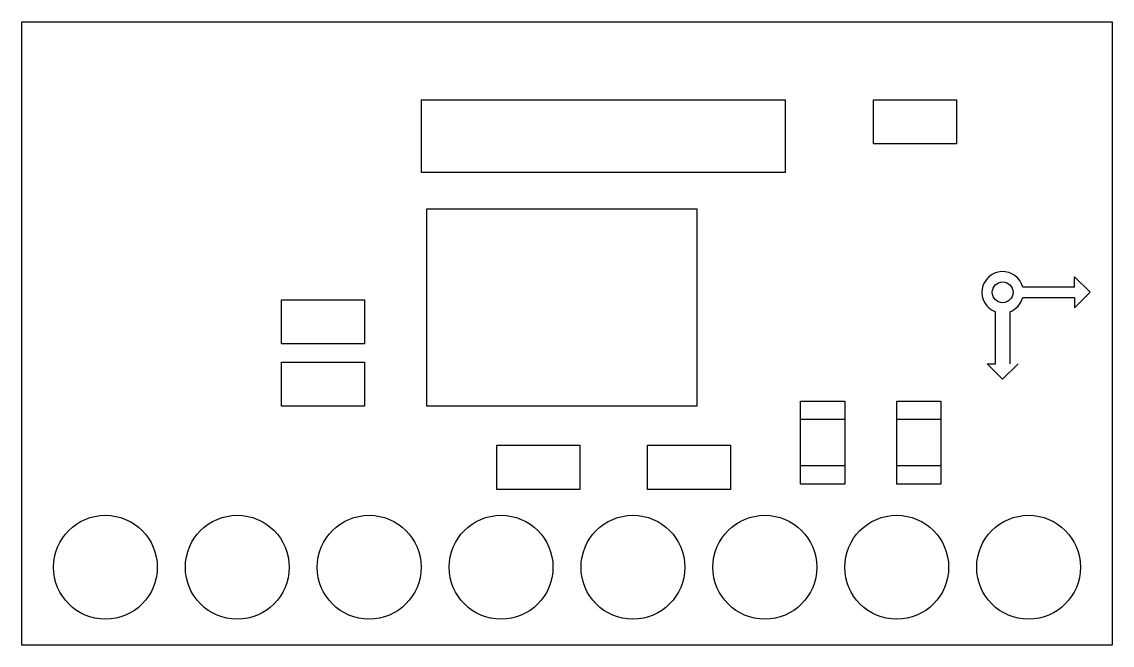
# Model space of a CAD drawing. Header units: millimetres. Extents: x -10.5 to 10.5, y 0 to 12.
import ezdxf

# ---------------------------------------------------------------- set-up
doc = ezdxf.new("R2010")
doc.units = ezdxf.units.MM
doc.layers.get('0').update_dxf_attribs({"linetype": 'CONTINUOUS'})

msp = doc.modelspace()

# ---------------------------------------------------------------- linework, layer by layer
for p, q in [((10.077, 6.793), (9.777, 7.093)), ((9.777, 6.893), (9.777, 7.093)), ((9.777, 6.893), (8.777, 6.893)), ((9.777, 6.493), (10.077, 6.793)), ((8.777, 6.693), (9.777, 6.693)), ((9.777, 6.693), (9.777, 6.493)), ((8.251, 5.418), (8.251, 6.418)), ((8.529, 6.418), (8.529, 5.418)), ((8.09, 5.418), (8.39, 5.118)), ((8.09, 5.418), (8.251, 5.418)), ((8.69, 5.418), (8.39, 5.118))]:
    msp.add_line(p, q)
for points in [[(-10.5, 0), (-10.5, 12), (10.5, 12), (10.5, 0)], [(-2.8, 10.5), (4.2, 10.5), (4.2, 9.1), (-2.8, 9.1)], [(5.9, 9.65), (5.9, 10.5), (7.5, 10.5), (7.5, 9.65)], [(-2.7, 8.4), (2.5, 8.4), (2.5, 4.6), (-2.7, 4.6)], [(-3.9, 5.8), (-5.5, 5.8), (-5.5, 6.65), (-3.9, 6.65)], [(-5.5, 5.45), (-3.9, 5.45), (-3.9, 4.6), (-5.5, 4.6)], [(4.5, 3.1), (4.5, 4.7), (5.35, 4.7), (5.35, 3.1)], [(7.2, 4.7), (7.2, 3.1), (6.35, 3.1), (6.35, 4.7)], [(4.5, 3.45), (4.5, 4.35), (5.35, 4.35), (5.35, 3.45)], [(6.35, 3.45), (6.35, 4.35), (7.2, 4.35), (7.2, 3.45)], [(-1.35, 3.85), (0.25, 3.85), (0.25, 3), (-1.35, 3)], [(1.55, 3), (1.55, 3.85), (3.15, 3.85), (3.15, 3)]]:
    msp.add_lwpolyline(points, close=True)
for centre, radius in [((8.39, 6.793), 0.2), ((-8.89, 1.5), 1), ((-6.35, 1.5), 1), ((-3.81, 1.5), 1), ((-1.27, 1.5), 1), ((1.27, 1.5), 1), ((3.81, 1.5), 1), ((6.35, 1.5), 1), ((8.89, 1.5), 1)]:
    msp.add_circle(centre, radius)
for start, end in [(14.4775, 249.6484), (290.3516, 345.5225)]:
    msp.add_arc((8.39, 6.793), 0.4, start, end)

doc.saveas('drawing.dxf')
